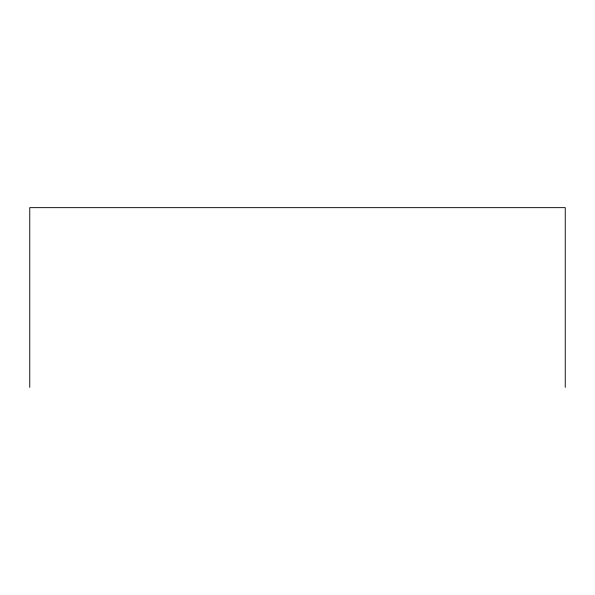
<?xml version="1.0" encoding="UTF-8"?>
<svg xmlns="http://www.w3.org/2000/svg" width="595" height="595" viewBox="0 0 595 595"><rect width="100%" height="100%" fill="white"/><g stroke="black" fill="none" stroke-linecap="round" stroke-linejoin="round"><path stroke-width="0.89" d="M565.25 387.352L565.25 207.648L29.75 207.648L29.75 387.352"/></g></svg>
